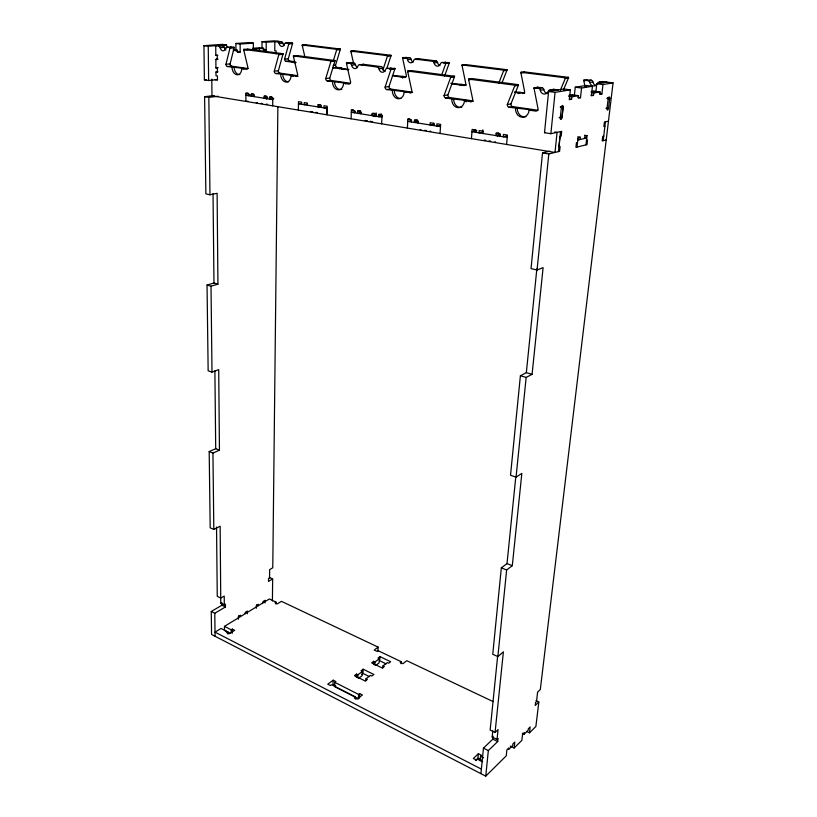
<?xml version="1.0" encoding="UTF-8"?>
<svg xmlns="http://www.w3.org/2000/svg" width="817" height="817" viewBox="0 0 817 817"><rect width="100%" height="100%" fill="white"/><g stroke="black" fill="none" stroke-linecap="round" stroke-linejoin="round"><path stroke-width="1.23" d="M245.233 613.7L245.233 612.352L247.398 611.034L247.388 613.72M247.929 93.015L245.886 93.261L245.886 101.42L247.929 101.165M248.828 95.773L248.828 93.73L245.886 93.261M249.114 43.567L249.114 42.576L235.899 43.475L235.919 51.011M253.331 93.884L251.289 94.118L251.279 96.171L254.342 95.803M253.331 50.082L253.352 43.117L249.114 42.576M254.24 96.651L254.25 94.598L251.289 94.118M255.925 50.256L255.925 48.897L252.759 48.479M256.293 608.277L256.303 605.611L258.417 604.325L258.407 605.652L256.681 604.815M259.418 49.367L259.428 47.774L252.678 48.274M261.971 48.56L262.012 41.698L274.389 40.85L281.548 41.738A1.961 1.399 83.8 0 1 282.866 43.209A3.942 2.819 84 0 0 284.061 45.415M259.428 47.774L263.646 48.315L263.625 50.286L266.168 50.092L266.23 42.229L262.012 41.698M266.23 95.936L264.208 96.181L264.187 98.254L266.219 97.999M266.23 99.163L266.23 97.999L264.984 97.795M262.962 602.875L262.972 601.547L265.055 600.281L265.035 602.926M267.2 98.734L267.21 96.672L264.208 96.181M271.755 96.825L269.733 97.07L269.712 99.143L273.766 98.632M272.684 105.842L272.766 97.55L269.733 97.07M276.126 53.83L276.156 50.909L274.757 50.725L274.849 41.626L281.548 41.738M272.408 601.026L272.653 578.967L269.191 577.364M277.862 106.874L272.776 567.795L269.651 569.612L269.569 578.13L268.527 578.753L268.507 581.428L272.653 578.967M276.003 604.12L276.034 602.139L269.365 598.963L224.461 626.373L224.491 630.458L230.118 633.318M298.338 110.07L298.481 101.665L301.626 102.166L301.585 104.28M307.376 105.209L307.417 103.095L304.251 102.585L304.21 104.699L307.212 104.3M320.05 104.525L318.058 104.79L318.007 106.925L321.469 106.741M319.988 107.446L319.345 106.537M321.224 107.446L321.275 105.311L318.058 104.79M351.085 118.782L351.381 110.121L353.353 109.835M333.183 680.183L327.75 684.176L330.436 685.545L331.518 684.738L355.375 696.901L354.302 697.728L357.07 699.138L362.431 694.991L359.664 693.592L359.47 697.902L358.397 698.729L334.623 686.607L334.776 682.338L335.858 681.541L333.183 680.183L333.03 684.452L335.695 685.81M354.66 112.828L354.741 110.652L351.381 110.121M360.481 110.673L357.54 111.102L357.458 113.277L361.369 112.695L359.511 112.389M360.838 113.829L360.92 111.643L357.54 111.102M374.217 113.165L372.266 113.461L372.174 115.657L376.177 115.432M374.074 116.576L374.125 115.35L371.602 114.942M375.616 116.208L375.708 114.012L372.266 113.461M375.994 116.596L376.157 112.858M381.488 114.012L378.577 114.472L378.485 116.668L382.356 116.055L379.486 115.595M355.283 699.056L355.375 696.901M356.426 677.273L356.569 674.096L357.907 674.76L362.411 671.4L361.073 670.737L363.136 669.194L373.89 674.474L371.837 676.037L370.489 675.373L366.006 678.774L365.904 680.898M381.641 123.827L382.039 115.023L378.577 114.472M357.764 677.936L357.907 674.76M358.397 698.729L358.602 694.419L359.664 693.592M362.411 671.4L362.207 675.618L358.612 678.324M361.553 674.444L362.932 673.412L363.136 669.194M373.492 664.476L373.645 661.341L374.983 661.984L379.313 658.737L377.985 658.104L379.976 656.613L390.649 661.719L388.667 663.23L387.329 662.587L383.01 665.865L382.887 667.959M374.819 665.12L374.983 661.984M377.924 651.251L378.148 647.135L281.436 601.332L277.32 603.875L275.002 602.772L276.034 602.139M407.387 128.075L407.867 119.149L409.766 118.833M379.313 658.737L379.088 662.904L375.626 665.518M379.976 656.613L379.752 660.769L386.145 663.853M411.319 121.958L411.441 119.721L407.867 119.149M417.293 119.721L414.444 120.201L414.321 122.448L418.11 121.794L415.128 121.314M417.926 123.03L418.049 120.773L414.444 120.201M431.897 125.491L431.948 124.644L431.192 124.521M433.888 123.183L433.725 125.573L433.827 124.307L433.061 124.194M401.024 663.741L401.147 661.658L377.811 650.557L376.831 651.282L374.206 650.036L378.148 647.135M440.057 133.467L440.649 124.388L436.942 123.796L436.799 126.063L440.547 125.389M471.44 138.645L472.134 129.423L475.984 130.036L475.811 132.354M475.535 132.16L475.708 129.862M482.857 129.842L482.673 132.15L479.028 132.875L479.211 130.557L483.092 131.169L482.908 133.498M498.564 132.773L496.164 133.263L495.97 135.602L500.413 135.173L498.768 134.734M497.706 136.102L497.788 135.234L496.961 135.101M499.473 136.173L499.677 133.692M499.922 136.245L500.116 133.896L496.164 133.263M506.601 144.456L507.418 135.06L503.435 134.427L503.231 136.776L506.816 136.02M475.412 760.617L477.925 758.207L478.364 753.713L481.53 755.306L480.529 756.266L480.09 760.78M480.917 773.648L483.45 748.117L492.845 739.15L493.07 737.036M515.823 476.566L507.01 563.607L501.332 567.856L492.753 654.294L497.87 656.582L503.395 651.843L495.061 732.461L490.149 730.061L497.665 655.877M549.739 151.165L542.508 152.902L531.03 268.619L537.055 270.008L543.111 267.619L532.081 374.309L526.342 372.664L520.398 375.759L510.523 475.239L516.058 477.148L521.838 473.411L512.3 565.691L506.642 569.97L497.87 656.582M542.508 152.902L548.81 153.953L559.604 151.319L560.105 146.549L558.961 146.815L560.043 136.419L561.197 136.153L561.698 131.343L550.872 133.692L544.51 132.711L548.595 91.494L563.985 89.022L570.358 89.86L569.316 99.684L571.583 99.286L571.849 96.835L578.559 95.681L578.303 98.101L580.509 97.703L581.571 88.022L592.437 86.255L591.365 95.793L593.489 95.415L593.765 93.046L600.076 91.943L599.811 94.302L601.884 93.935L602.987 84.529L613.056 82.885L540.313 689.548L537.617 692.111L536.493 701.589L535.584 702.446L535.237 705.428L538.822 701.977L535.993 700.669M526.342 372.664L536.861 268.793M214.044 95.589L204.607 96.672L205.864 193.843L209.959 194.783L217.108 193.312L217.935 284.183L213.972 283.039L207.038 285.041L208.151 370.795L212.001 372.123L218.711 369.641L219.446 450.177L215.708 448.707L209.193 451.576L210.183 527.813L213.819 529.447L220.141 526.189L220.774 603.12L224.297 604.856L225.431 604.192L225.451 606.96L221.928 605.213L211.266 611.504L211.562 634.452L485.747 776.15L488.341 750.578L497.716 741.55L498.033 738.476L497.042 739.426L492.171 737.026L492.794 730.909M516.058 477.148L526.158 377.423L532.081 374.309M537.055 270.008L548.81 153.953M550.872 133.692L555.06 92.352L570.358 89.86M561.402 107.241L560.288 117.771A1.869 0.827 -79.5 0 0 560.973 119.425A1.869 0.827 -79.5 0 0 562.035 117.423L563.127 106.925A1.43 0.633 -79.8 0 0 563.036 105.965L562.984 105.863A2.185 0.97 -79.7 0 0 561.933 105.873L561.636 106.343A1.409 0.633 -79.8 0 0 561.391 107.241L560.196 107.068M563.863 90.248L563.985 89.022M558.45 151.594L560.533 131.588M559.114 117.597L562.014 117.423L563.076 107.231L560.656 106.884M497.042 739.426L498.064 729.612L495.061 732.461M572.125 96.049L572.247 94.833L578.559 95.681M574.28 96.263L575.26 87.215L586.187 85.458L592.437 86.255M577.027 147.06L578.058 137.716L580.223 137.215L579.968 139.554L577.496 139.166M585.983 87.245L586.187 85.458M510.339 746.146L514.128 748.025L514.792 742.081L512.913 743.93L512.739 745.421L508.623 749.485L508.797 747.984L506.877 749.873L506.223 755.858L485.747 776.15M584.615 138.461L584.88 136.143L587.004 135.642L585.963 144.885M593.704 92.76L593.888 91.147L600.076 91.943M595.848 91.953L596.788 83.753L606.908 82.119M522.339 733.196L524.228 734.105L524.391 732.624L522.553 734.442L521.879 740.345L514.128 748.025M526.659 731.46L529.477 732.808L530.162 726.946L528.354 728.733L528.18 730.204L524.228 734.105M603.201 140.677L605.438 121.815M608.205 98.581L607.031 108.477A1.757 0.725 -79.2 0 0 607.582 110.04A1.757 0.725 -79.2 0 0 608.542 108.171L609.727 98.306A1.348 0.562 -79.4 0 0 609.656 97.407L609.625 97.305A2.053 0.848 -79.4 0 0 608.696 97.305L608.43 97.744A1.328 0.551 -79.4 0 0 608.205 98.581L607.051 98.428M538.822 701.977L535.891 726.456L529.477 732.808M243.793 69.036A6.944 4.82 81.9 0 0 243.813 68.414L227.402 66.534A2.083 1.43 81.8 0 1 225.952 64.267L229.945 48.183A2.104 1.44 82.5 0 0 230.006 47.59L234.173 47.294A2.094 1.44 82.6 0 1 234.111 47.876L230.098 63.91A2.073 1.43 81.9 0 0 231.548 66.167L248.164 68.557M293.058 76.155A7.139 5.147 82.5 0 0 293.089 75.521L275.799 73.53A2.134 1.522 82.4 0 1 274.287 71.191L278.811 54.647A2.165 1.542 83.3 0 0 278.883 54.045L282.988 53.708A2.155 1.542 83.4 0 1 282.917 54.32L278.372 70.793A2.124 1.522 82.5 0 0 279.884 73.121L297.551 75.664M295.897 62.664L285.95 61.316A1.961 1.409 83.2 0 1 284.561 59.171L288.789 43.934A1.981 1.42 84 0 0 288.85 43.372L292.568 43.107A1.981 1.42 84.1 0 1 292.506 43.658L288.268 58.855A1.961 1.409 83.3 0 0 289.657 60.979L294.151 61.592A6.546 4.749 83.4 0 0 294.212 62.776M345.53 83.742A7.353 5.505 83.3 0 0 345.571 83.089L327.321 80.975A2.196 1.634 83.2 0 1 325.748 78.555L330.865 61.541A2.226 1.644 84.2 0 0 330.946 60.918L334.96 60.55A2.216 1.644 84.3 0 1 334.878 61.163L329.751 78.115A2.196 1.624 83.3 0 0 331.324 80.515L350.452 83.273M333.356 60.744L336.624 49.908A2.032 1.511 84.9 0 0 336.706 49.337L340.352 49.04A2.032 1.511 85 0 1 340.27 49.612L335.542 65.197A2.012 1.491 84.1 0 0 336.982 67.392L341.751 68.036A6.73 5.045 84.2 0 0 341.792 69.261M382.887 70.027L387.401 56.25A2.094 1.614 86 0 0 387.493 55.658L391.057 55.331A2.083 1.603 86.2 0 1 390.965 55.913L386.819 68.495M406.08 92.495A7.588 5.923 84.4 0 0 406.141 91.821L386.758 89.564A2.267 1.757 84.2 0 1 385.103 87.051L390.924 69.496A2.298 1.777 85.4 0 0 391.037 68.853L394.938 68.434A2.288 1.767 85.5 0 1 394.836 69.077L388.994 86.561A2.257 1.757 84.4 0 0 390.638 89.053L412.534 92.198M441.956 74.184L445.776 63.542A2.165 1.726 87.6 0 0 445.888 62.94L449.33 62.562A2.155 1.726 87.8 0 1 449.217 63.164L444.56 76.124M466.17 101.911A7.833 6.362 85.7 0 0 466.384 100.501L445.827 98.091A2.339 1.889 85.5 0 1 444.091 95.497L450.667 77.411A2.369 1.91 86.9 0 0 450.79 76.747L454.569 76.267A2.359 1.9 87.1 0 1 454.436 76.931L447.859 94.956A2.328 1.879 85.6 0 0 449.585 97.529L473.094 100.91M498.727 83.252L503.578 70.762A2.226 1.848 89.6 0 0 503.711 70.139L507.02 69.721A2.216 1.838 89.8 0 1 506.897 70.344L502.036 82.783M530.876 110.54A8.088 6.853 87.5 0 0 530.979 109.815L509.124 107.241A2.42 2.032 87.2 0 1 507.316 104.556L514.73 85.887A2.451 2.053 89 0 0 514.873 85.203L518.489 84.672A2.441 2.042 89.2 0 1 518.335 85.356L510.931 103.943A2.41 2.022 87.4 0 0 512.729 106.619L538.076 110.264M560.37 90.166L565.293 78.473A2.298 1.971 -87.5 0 0 565.446 77.829L568.601 77.37A2.288 1.971 -87.2 0 1 568.458 78.013L563.536 89.656M478.364 753.713L473.339 758.503L476.515 760.127L477.526 759.156L482.643 761.761M492.171 737.026L493.039 736.188M401.147 661.658L400.177 662.403L402.883 663.69L406.764 660.687L493.233 701.64M356.569 674.096L354.476 675.659L365.281 681.031L367.364 679.448L366.006 678.774M373.645 661.341L371.633 662.853L382.346 668.04L384.358 666.519L383.01 665.865M481.366 769.093L215.004 632.144L221.08 628.447L227.841 631.888L226.707 632.593L229.077 633.798L234.693 630.305L232.345 629.11L231.221 629.805L224.461 626.373M211.266 611.504L214.789 613.271L225.451 606.96M220.774 603.12L221.764 602.538M209.193 451.576L212.941 453.067L219.446 450.177M207.038 285.041L211.011 286.185L217.935 284.183M606.214 139.932L602.19 140.922L602.721 136.408L603.732 136.163M577.537 142.403L576.445 142.658L575.934 147.326L587.014 144.619L587.546 140.024L586.483 140.269M577.793 140.064L586.749 137.961L584.41 137.603M604.897 126.359L603.886 126.584L604.427 122.039L608.461 121.161M544.51 132.711L545.205 132.558M561.35 107.548L563.076 107.231M608.175 98.867L609.686 98.591L607.245 98.265M515.537 108.171A8.109 6.863 87.4 0 0 521.634 117.178A8.109 6.863 87.4 0 0 529.191 110.142L530.979 109.815M509.124 107.241L512.729 106.619M568.887 95.405L572.247 94.833M591.12 91.616L593.888 91.147M411.564 120.742L407.754 121.386L440.506 126.666M507.316 104.556L510.931 103.943M451.801 98.959A7.843 6.373 85.6 0 0 457.622 107.64A7.843 6.373 85.6 0 0 464.516 100.797L470.623 101.676L473.094 101.288M514.976 92.454L524.708 93.138M529.191 110.142L535.748 111.092A2.451 2.094 88.1 0 0 538.066 108.957L534.073 88.45A2.482 2.104 90 0 1 534.052 87.736L538.464 88.318A2.482 2.104 89.8 0 1 540.282 90.227A4.973 4.248 -89.7 0 0 543.938 94.047A4.973 4.248 -89.7 0 0 548.238 91.279A2.492 2.134 -89.6 0 1 550.403 89.89L553.916 89.339L558.399 89.921M584.992 86.796L583.869 80.791A2.318 2.022 -86.1 0 1 583.859 80.127L588.097 80.648A2.318 2.022 -86.2 0 1 589.823 82.425A4.667 4.075 -85.5 0 0 593.285 85.989A4.667 4.075 -85.5 0 0 597.452 83.385A2.339 2.053 -85.4 0 1 599.545 82.078L602.619 81.588L613.056 82.885M464.516 100.797L466.384 100.501M514.608 91.923L524.616 92.811M540.282 90.227L543.826 89.666A4.953 4.238 -89.4 0 0 547.768 93.495M589.823 82.425L592.917 81.945A4.647 4.065 -85.2 0 0 596.073 85.438M434.266 124.695L430.059 124.981L430.191 122.713L433.868 123.306M538.464 88.318L542.008 87.766A2.471 2.104 -89.9 0 1 543.826 89.666M588.097 80.648L591.202 80.168A2.308 2.022 -85.9 0 1 592.917 81.945M534.052 87.736L537.606 87.194L542.008 87.766M583.859 80.127L591.202 80.168M534.073 88.45L537.627 87.899A2.471 2.104 -89.8 0 1 537.606 87.194M583.869 80.791L586.984 80.311A2.318 2.022 -85.8 0 1 586.974 79.647M355.232 111.704L351.31 112.286L381.937 117.229M445.827 98.091L449.585 97.529M444.091 95.497L447.859 94.956M514.73 85.887L518.335 85.356M565.293 78.473L568.458 78.013M326.892 107.456L323.91 107.875L323.971 105.74L327.208 106.261L326.984 114.799L327.168 108.395L298.46 103.769L301.463 103.371M392.344 90.37A7.608 5.933 84.3 0 0 397.899 98.755A7.608 5.933 84.3 0 0 404.211 92.086L411.829 92.638M451.392 83.804L463.862 85.499L466.119 85.193M404.211 92.086L406.141 91.821M450.841 83.273L466.15 84.886M470.623 101.676A2.369 1.94 86.1 0 0 472.737 99.603L468.672 79.79A2.4 1.951 87.5 0 1 468.641 79.096L472.379 78.616L518.489 84.672M522.533 93.475A2.226 1.879 89 0 0 524.606 91.524L520.95 72.938A2.247 1.889 -89.5 0 1 520.929 72.284L524.208 71.855L568.601 77.37M468.672 79.79L472.41 79.3A2.39 1.951 87.7 0 1 472.379 78.616M520.95 72.938L524.228 72.509A2.237 1.879 -89.3 0 1 524.208 71.855M386.758 89.564L390.638 89.053M385.103 87.051L388.994 86.561M450.667 77.411L454.436 76.931M503.578 70.762L506.897 70.344M332.529 81.72A7.363 5.505 83.3 0 0 337.829 89.809A7.363 5.505 83.3 0 0 343.579 83.324L345.571 83.089M392.865 75.399L406.08 76.747M249.982 94.813L245.897 95.303L272.755 99.633M204.607 96.672L208.835 97.376L218.19 96.283M327.321 80.975L331.324 80.515M409.909 92.903A2.298 1.808 84.7 0 0 411.85 90.881L407.734 71.722A2.318 1.818 85.9 0 1 407.693 71.048L411.564 70.619L454.569 76.267M463.862 85.499A2.165 1.757 87 0 0 465.761 83.589L462.065 65.574A2.185 1.767 88.2 0 1 462.034 64.951L465.445 64.563L507.02 69.721M407.734 71.722L411.605 71.283A2.308 1.818 86 0 1 411.564 70.619M462.065 65.574L465.476 65.186A2.175 1.757 88.4 0 1 465.445 64.563M325.748 78.555L329.751 78.115M390.924 69.496L394.836 69.077M445.776 63.542L449.217 63.164M343.579 83.324L348.89 84.09A2.226 1.675 83.6 0 0 350.646 82.119L346.5 63.614A2.247 1.685 84.5 0 1 346.459 62.97L350.013 63.44A2.247 1.685 84.4 0 1 351.565 65.135A4.514 3.401 84.7 0 0 354.67 68.546A4.514 3.401 84.7 0 0 357.979 65.993A2.257 1.705 84.6 0 1 359.654 64.706L377.342 67.045A2.277 1.746 85 0 1 378.925 68.771A4.575 3.513 85.2 0 0 382.101 72.243A4.575 3.513 85.2 0 0 385.553 69.659A2.288 1.767 85.2 0 1 387.289 68.362L394.938 68.434M392.283 75.767L404.629 77.452A2.094 1.634 85.5 0 0 406.376 75.583L402.628 58.15A2.114 1.644 86.5 0 1 402.587 57.547L406.059 57.976A2.114 1.644 86.4 0 1 407.54 59.57A4.248 3.319 86.7 0 0 410.502 62.776A4.248 3.319 86.7 0 0 413.78 60.356A2.124 1.665 86.7 0 1 415.424 59.141L432.602 61.285A2.145 1.695 87.1 0 1 434.113 62.909A4.31 3.421 87.4 0 0 437.156 66.157A4.31 3.421 87.4 0 0 440.547 63.716A2.155 1.716 87.4 0 1 442.252 62.48L449.33 62.562M280.68 74.235A7.159 5.147 82.5 0 0 285.776 82.057A7.159 5.147 82.5 0 0 291.056 75.736L298.052 76.236M378.925 68.771L382.846 68.362A4.555 3.513 85.4 0 0 384.991 71.467M434.113 62.909L437.585 62.531A4.289 3.421 87.6 0 0 439.863 65.574M291.056 75.736L293.089 75.521M377.342 67.045L381.273 66.637A2.267 1.746 85.1 0 1 382.846 68.362M432.602 61.285L436.074 60.918A2.134 1.695 87.3 0 1 437.585 62.531M339.943 68.822A6.74 5.045 84.2 0 1 339.943 68.219L341.751 68.036M359.654 64.706L363.616 64.318L381.273 66.637M415.424 59.141L418.927 58.793L436.074 60.918M275.799 73.53L279.884 73.121M332.652 67.423A2.012 1.501 84 0 0 333.356 67.76L336.982 67.392M226.626 48.029L226.605 44.955L222.336 44.404L203.944 45.66L204.393 79.852L208.641 80.515L217.567 79.617M204.393 79.852L206.027 79.688M351.565 65.135L355.538 64.747A4.494 3.391 84.8 0 0 357.386 67.658M407.54 59.57L411.053 59.222A4.228 3.309 86.8 0 0 413.045 62.102M346.459 62.97L353.996 63.052A2.237 1.685 84.6 0 1 355.538 64.747M402.587 57.547L409.583 57.629A2.104 1.644 86.5 0 1 411.053 59.222M346.5 63.614L350.493 63.226A2.237 1.685 84.7 0 1 350.442 62.582M402.628 58.15L406.161 57.813A2.104 1.644 86.6 0 1 406.12 57.2M350.013 63.44L353.996 63.052M406.059 57.976L409.583 57.629M274.287 71.191L278.372 70.793M333.122 65.431L335.542 65.197M215.198 79.637L217.465 79.984L217.424 75.93L216.005 75.715L215.974 71.998L218.047 71.804M330.865 61.541L334.878 61.163M387.401 56.25L390.965 55.913M231.997 67.198A6.965 4.82 81.8 0 0 236.889 74.776A6.965 4.82 81.8 0 0 241.74 68.608L243.813 68.414M292.312 62.337A6.567 4.749 83.3 0 1 292.302 61.755L294.151 61.592M227.402 66.534L231.548 66.167M285.95 61.316L289.657 60.979M217.945 59.253L215.862 59.427L215.933 67.934L218.016 67.75M225.952 64.267L230.098 63.91M284.561 59.171L288.268 58.855M293.487 56.598L297.562 56.25A2.175 1.573 83.7 0 1 297.5 55.617L293.426 55.964A2.185 1.573 83.6 0 0 293.487 56.598L297.643 74.531A2.165 1.563 82.7 0 1 296.03 76.451M350.953 51.696L354.578 51.389A2.053 1.542 85.4 0 1 354.537 50.797L350.912 51.103A2.053 1.542 85.3 0 0 350.953 51.696L353.649 63.787M278.811 54.647L282.917 54.32M336.624 49.908L340.27 49.612M225.972 50.051A4.167 2.859 82.5 0 1 224.307 47.376A2.073 1.42 82.4 0 0 222.939 45.813L215.739 45.711L215.821 55.321L217.904 55.158M235.899 43.475L240.147 44.026L240.157 52.084L237.481 52.288L237.481 50.276L233.233 49.704M233.437 50.572L237.481 50.276M255.925 48.897L263.646 48.315M243.732 50.011L247.878 49.694A2.114 1.471 82.9 0 1 247.817 49.091L243.67 49.398A2.124 1.471 82.8 0 0 243.732 50.011L247.898 67.413A2.104 1.471 82 0 1 246.417 69.282L241.74 68.608M302.29 45.619L305.997 45.343A1.991 1.45 84.4 0 1 305.946 44.772L302.249 45.047A2.002 1.45 84.3 0 0 302.29 45.619L304.731 56.199M229.945 48.183L234.111 47.876M288.789 43.934L292.506 43.658M218.762 46.109A2.083 1.42 82.3 0 1 220.13 47.672L224.307 47.376M220.13 47.672A4.187 2.859 82.4 0 0 222.867 50.797A4.187 2.859 82.4 0 0 225.574 48.397A2.094 1.44 82.4 0 1 226.932 47.192L234.173 47.294M277.821 42.004A1.971 1.399 83.7 0 1 279.138 43.475L282.866 43.209M279.138 43.475A3.952 2.819 83.9 0 0 281.773 46.426A3.952 2.819 83.9 0 0 284.479 44.138A1.981 1.42 83.8 0 1 285.838 42.995L292.568 43.107M203.944 45.66L208.243 46.222L226.605 44.955M240.147 44.026L253.352 43.117M266.23 42.229L278.587 41.371M267.639 98.091L266.342 98.02M267.588 104.27L266.189 104.168M305.946 44.772L340.352 49.04M354.537 50.797L391.057 55.331M285.838 42.995L288.85 43.372M302.249 45.047L336.706 49.337M350.912 51.103L387.493 55.658M442.252 62.48L445.888 62.94M462.034 64.951L503.711 70.139M520.929 72.284L565.446 77.829M599.545 82.078L603.855 82.619M596.788 83.753L602.987 84.529M575.26 87.215L581.571 88.022M263.013 49.684L266.168 50.092M599.423 93.608L601.884 93.935M591.273 92.719L593.765 93.046M219.916 45.425L222.939 45.813M247.817 49.091L282.988 53.708M297.5 55.617L334.96 60.55M591.008 95.089L593.489 95.415M226.932 47.192L230.006 47.59M243.67 49.398L278.883 54.045M293.426 55.964L330.946 60.918M387.289 68.362L391.037 68.853M407.693 71.048L450.79 76.747M468.641 79.096L514.873 85.203M550.403 89.89L554.896 90.483M607.429 97.999L609.727 98.306M548.595 91.494L555.06 92.352M236.981 51.655L240.157 52.084M577.987 97.366L580.509 97.703M568.673 96.416L571.849 96.835M569.469 99L571.583 99.286M292.302 61.755L295.887 62.245M339.943 68.219L348.941 69.445M333.356 67.76L348.175 69.772M607.399 108.018L608.542 108.171L605.877 108.314M215.821 55.321L217.251 55.515L217.291 59.621L215.862 59.427M560.738 106.588L563.127 106.925M216.893 58.844L217.7 58.957M560.84 117.25L562.035 117.423M216.975 67.586L217.771 67.709M215.933 67.934L217.363 68.138L217.393 72.213L215.974 71.998M584.553 135.275L587.004 135.642M554.672 131.976L557.082 132.344L554.998 152.442L211.981 95.824L211.807 79.116M577.752 136.837L580.223 137.215M473.983 130.322L476.852 130.781L471.96 131.731L507.224 137.409M267.006 97.55L267.639 97.652M374.635 114.819L376.28 115.085M256.272 102.534L257.498 102.738M261.215 103.35L262.451 103.555M310.419 111.459L312.778 111.847M315.862 112.348L317.19 112.572M365.046 120.456L367.558 120.865M370.07 121.284L372.583 121.692M420.193 129.535L420.949 129.658M424.707 130.271L426.219 130.526M430.008 131.149L430.773 131.271M484.195 140.075L485.809 140.34M489.046 140.871L490.67 141.137M494.745 141.811L495.562 141.944M520.398 375.759L526.158 377.423M507.01 563.607L512.3 565.691M501.332 567.856L506.642 569.97M362.932 673.412L369.376 676.588M492.845 739.15L497.716 741.55M238.789 615.712L240.525 616.569L240.525 615.221L238.339 616.559L238.339 619.255M483.45 748.117L488.341 750.578M334.776 682.338L358.602 694.419M480.529 756.266L483.593 757.819M477.925 758.207L481.08 759.82M213.033 193.639L213.972 283.039M214.891 370.877L215.708 448.707M216.536 527.098L217.261 596.318L220.804 598.054L224.226 596.053L224.297 604.856M208.243 46.222L208.641 80.515M208.835 97.376L209.959 194.783M211.011 286.185L212.001 372.123M212.941 453.067L213.819 529.447M214.789 613.271L215.055 636.249M221.918 603.324L221.928 605.213M222.336 44.404L222.347 45.425M227.841 631.888L227.851 633.941M232.345 629.11L232.365 633.195M231.221 629.805L231.231 632.869M552.016 90.248A2.482 2.134 -89.3 0 1 553.916 89.339M389.525 69.088A2.277 1.767 85.4 0 1 391.2 67.944M362.064 65.299A2.247 1.705 84.8 0 1 363.616 64.318M229.832 47.825A2.083 1.44 82.5 0 1 231.109 46.896M239.82 74.592A6.944 4.82 81.9 0 1 234.07 67.014M288.728 81.853A7.139 5.147 82.5 0 1 282.723 74.03M341.853 89.349A7.353 5.505 83.3 0 1 334.521 81.496M400.892 98.51A7.588 5.923 84.4 0 1 394.284 90.105M461.83 107.139A7.833 6.362 85.7 0 1 453.68 98.673M525.954 116.647A8.088 6.853 87.5 0 1 517.345 107.854M600.526 82.895A2.328 2.042 -85.1 0 1 602.619 81.588M444.009 63.338A2.145 1.716 87.6 0 1 445.714 62.112M417.405 59.733A2.114 1.665 86.8 0 1 418.927 58.793M288.248 43.75A1.971 1.42 83.9 0 1 289.565 42.729M402.985 76.328A6.914 5.372 85.2 0 1 402.679 78.197M401.229 76.543A6.924 5.372 85.2 0 1 401.178 77.155M461.738 84.294A7.128 5.76 86.7 0 1 461.554 85.571M460.042 84.519A7.139 5.76 86.6 0 1 459.971 85.152M519.918 92.168A7.343 6.158 88.5 0 1 519.694 93.485M518.284 92.423A7.353 6.158 88.4 0 1 518.06 93.741M275.166 53.319A1.695 1.083 -85.8 0 1 276.248 53.299"/></g></svg>
